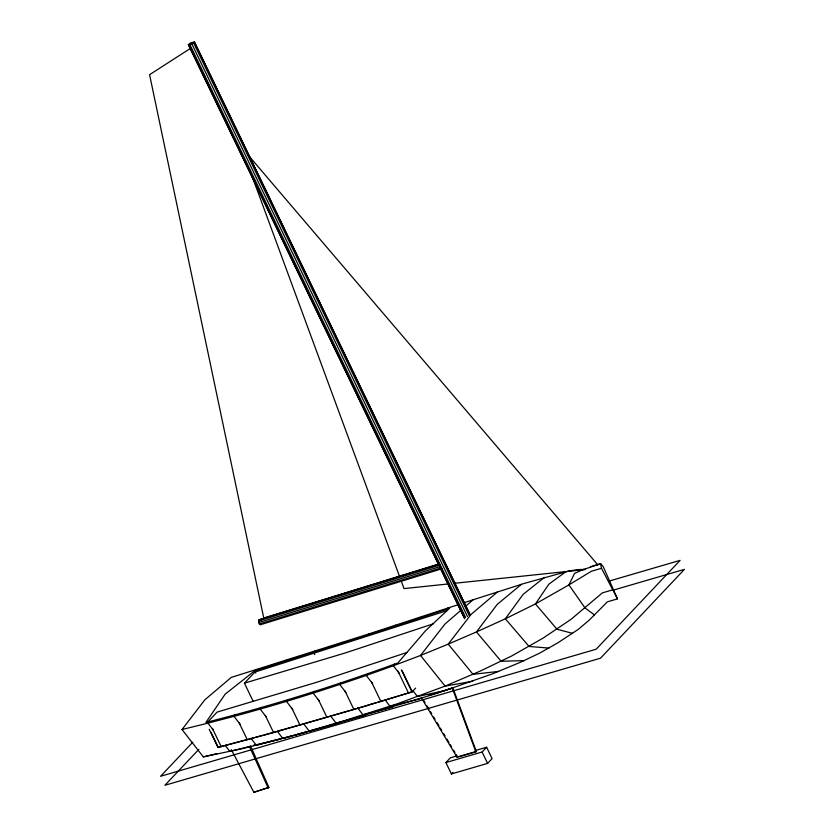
<?xml version="1.0" encoding="UTF-8"?>
<svg xmlns="http://www.w3.org/2000/svg" width="834" height="834" viewBox="0 0 834 834"><rect width="100%" height="100%" fill="white"/><g stroke="black" fill="none" stroke-linecap="round" stroke-linejoin="round"><path stroke-width="1.25" d="M261.219 624.53L259.384 624.009L258.676 622.571L258.905 619.86L439.216 564.222M279.494 739.32L243.121 748.473L203.319 756.886L182.031 729.521L204.935 699.726L231.279 677.406L369.108 633.84L457.376 604.942M209.136 721.619L205.883 722.442L225.159 694.149L254.662 670.828L367.617 635.133L449.578 608.267L425.423 630.869L397.974 662.874C336.06 685.558 273.041 705.324 209.136 721.619L207.937 723.161L182.031 729.521M235.261 714.748L234.01 716.354L207.937 723.161L213.41 730.23M394.586 664.135L393.304 665.761C340.96 684.85 287.813 701.842 234.01 716.354L240.182 724.329M261.49 707.472L260.208 709.109L266.432 717.198M287.793 699.726L286.479 701.394L292.765 709.619M314.449 691.396L313.146 693.064L319.276 701.102M341.023 682.733L339.709 684.401L345.933 692.533M367.596 673.83L366.293 675.488L372.621 683.703M439.018 565.494L188.338 44.619L190.923 42.659L194.541 42.138L470.063 614.637M188.338 44.619L190.037 44.859L194.541 42.138M207.489 722.265L217.08 712.111L317.837 681.931L407.357 652.344M253.255 701.488L244.435 683.161L254.902 672.089L446.701 610.717M192.717 742.26L160.566 776.287L596.154 649.217L680.096 560.375L608.956 581.131M198.836 749.37L164.892 785.284L600.48 658.214L684.422 569.382L613.282 590.128M231.341 749.693L253.88 792.3L268.913 787.39L250.596 746.065M253.88 792.3L268.913 787.39M357.536 708.274L411.986 691.98L415.624 688.133M428.728 695.379L452.904 687.967L476.318 751.413L475.86 751.903L457.136 757.366L421.233 697.568M590.409 566.724L600.616 563.68L603.18 566.526L617.483 598.885L607.381 601.835L589.263 620.089L578.337 629.336L557.915 642.795L539.796 653.053L521.052 662.008L492.206 673.955L437.412 693.19M475.38 750.517L486.618 747.243L492.091 758.627L487.588 763.391L451.392 773.952L445.909 762.568L450.423 757.793L456.667 755.979M457.136 757.366L457.605 756.876L456.271 754.655M451.392 773.952L452.893 772.367M445.909 762.568L482.104 752.007L486.618 747.243M340.856 643.567L342.347 642.274M367.617 635.133L369.108 633.84M394.19 626.47L395.681 625.177M420.607 617.723L422.098 616.43M315.064 651.052L313.605 652.313L314.699 654.596M446.388 609.3L447.848 608.049M286.041 661.008L287.469 659.777M461.556 609.737L445.033 623.978L420.534 655.461L393.304 665.761L399.549 673.705M465.424 606.412L473.17 599.761L524.398 583.383L568.434 571.113L577.649 569.601L585.478 569.382M258.175 669.723L259.551 668.545M497.689 591.806L471.137 614.345L448.223 644.15L420.534 655.461L445.116 686.111L472.659 681.242M521.469 584.29L497.231 604.379L476.443 631.943L448.223 644.15L473.045 674.331L498.669 671.401M544.435 577.399L523.147 594.361L505.321 618.797L476.443 631.943L501.13 661.279L524.221 660.611M565.89 571.707L548.855 584.186L535.449 603.92L505.321 618.797L529.069 646.465L548.928 648.081M190.882 48.122L149.578 74.685L263.763 618.057L439.091 563.899M583.623 569.341L574.543 573.396L568.924 584.905L535.449 603.92L556.997 629.243L572.593 633.36M583.998 569.361L600.616 563.68M463.714 602.867L473.17 599.761M436.307 693.554L328.836 725.757M399.528 695.702L412.236 691.72L402.197 670.87M398.371 696.056L377.792 702.332M258.905 619.86L438.84 564.378M258.488 620.986L440.039 564.962M258.676 622.571L440.227 566.547L440.946 567.996L259.384 624.009M260.364 624.76L441.916 568.736M433.597 623.728L345.203 652.97L244.435 683.161M376.666 702.676L367.648 705.324M617.483 598.885L601.502 568.298L591.389 571.248L568.924 584.905L584.968 607.892L594.475 614.96M612.5 589.919L602.388 592.87L570.998 619.36L543.017 638.156L511.628 656.004L480.061 671.161L445.116 686.111L396.859 703.948L342.857 721.16L295.997 734.91M330.577 716.145L300.292 724.934M331.703 715.812L350.801 710.245M351.917 709.911L356.41 708.608M367.398 705.595L273.813 732.294M445.419 690.156L452.904 687.967M458.846 756.511L475.078 751.778M299.187 725.257L280.401 730.49M338.979 722.88L309.278 731.199L303.774 724.006M325.448 726.706L308.497 731.408M280.151 730.751L267.234 734.087M365.938 715.019L336.133 723.214L330.764 716.177M251.899 738.267L254.089 737.673M277.336 731.366L282.789 738.455L311.885 730.469M305.098 732.335L256.372 745.283L250.971 738.298M255.194 737.371L262.856 735.286M263.951 734.983L273.562 732.565L265.327 715.457M248.615 739.164L250.805 738.57M266.984 734.358L217.945 747.504L209.178 729.281M247.521 739.456L218.195 747.243L211.033 732.346M292.692 735.807L282.789 738.455M392.835 707.024L363.04 714.905L357.598 707.785M284.696 737.85L253.724 745.356M250.971 746.128L229.85 751.434L225.159 745.377M253.463 745.502L257.185 744.574M419.669 698.892L390.031 706.283L385.287 700.122M203.319 756.886L216.976 753.634M446.253 690.26L417.48 696.557L412.799 690.594M447.962 583.988L404.021 588.596L401.321 581.277M454.426 583.3L584.957 569.591M259.77 619.631L260.74 620.381M248.094 154.988L597.926 564.983M423.703 700.393L425.027 702.614M427.018 705.929L429.02 709.254M430.344 711.465L431.678 713.685M433.67 717L435.004 719.221M436.995 722.546L438.986 725.861M440.321 728.082L441.645 730.292M443.636 733.618L444.97 735.828M446.961 739.153L448.963 742.479M450.287 744.689L451.621 746.91M453.613 750.225L454.937 752.445M194.218 41.7L469.74 614.199M193.676 43.055L469.198 615.555M191.956 44.098L467.478 616.587M190.037 44.859L465.56 617.358M188.661 45.057L464.747 618.724M440.143 567.839L463.86 617.108M482.104 752.007L487.588 763.391M401.342 669.858L411.986 691.98M397.922 671.078L408.514 693.075M371.495 681.92L380.95 701.582M344.953 690.886L353.918 709.525M318.254 699.309L326.959 717.386M291.692 707.837L300.052 725.205M254.662 670.828L255.757 673.101M239.077 722.692L247.271 739.716M212.42 728.447L221.187 746.659M249.72 746.993L268.235 788.109M452.445 688.467L475.86 751.903M251.222 173.899L399.528 576.398M600.522 563.774L601.502 568.298"/></g></svg>
